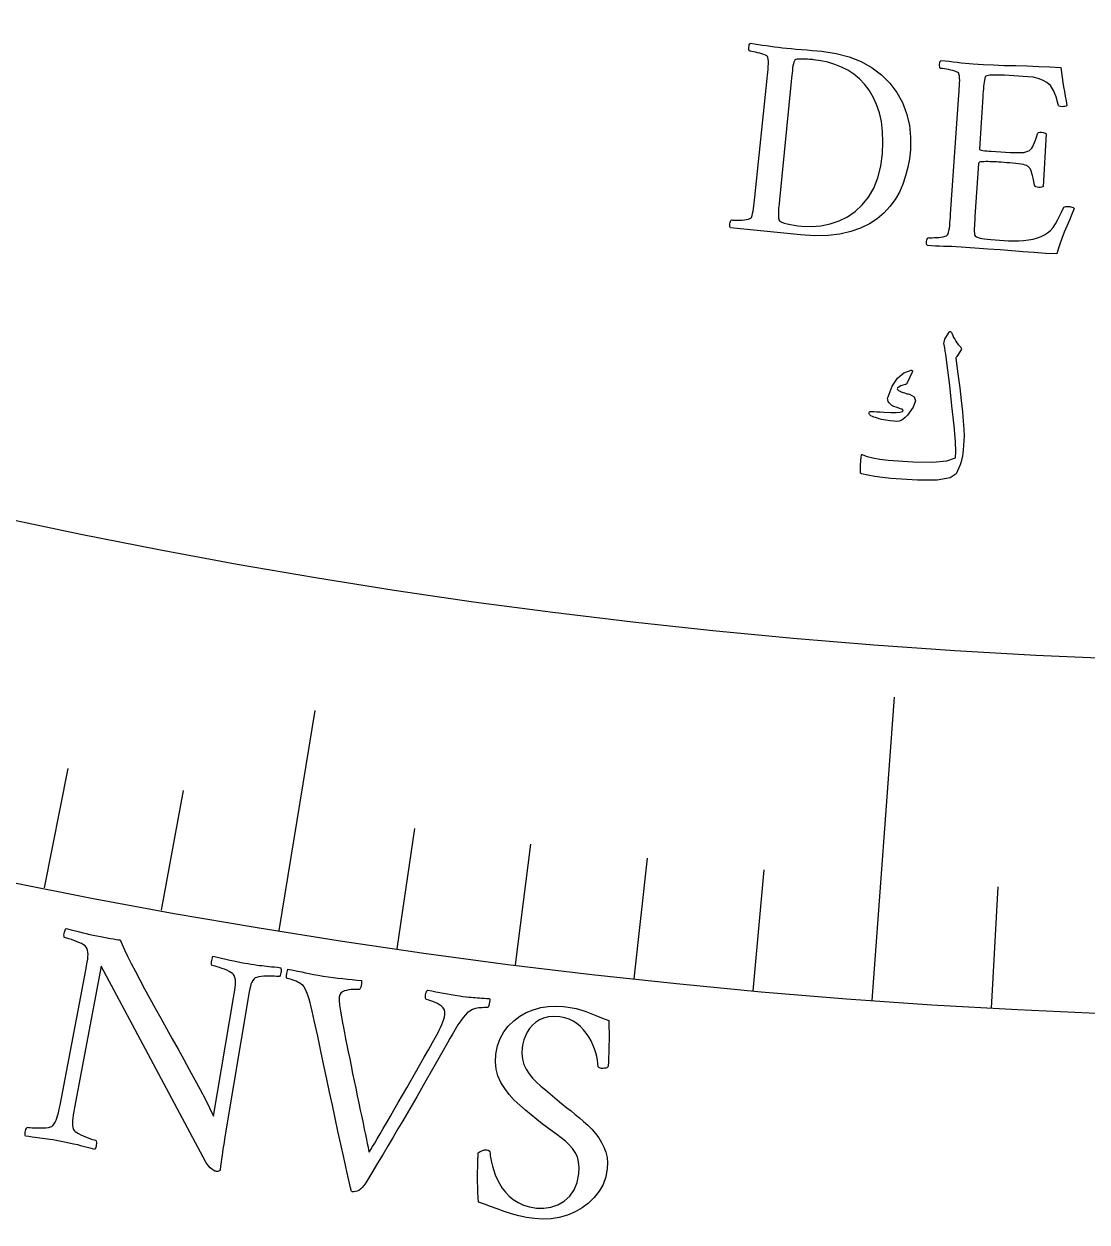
# Model space of a CAD drawing. Header units: millimetres. Extents: x -65 to 65, y -65 to 75.
# Drawn here: x -10.3 to -2.13, y -53.24 to -44.02 of the extents above; entities that cross this region are included whole.
import ezdxf

# ---------------------------------------------------------------- set-up
doc = ezdxf.new("R2010")
doc.units = ezdxf.units.MM
for name, color, linetype in [('CUT_OUTER', 1, 'Continuous'), ('ENGRAVE', 7, 'Continuous'), ('ENGRAVE_FINE', 8, 'Continuous'), ('TEXT', 5, 'Continuous')]:
    doc.layers.add(name, color=color, linetype=linetype)

msp = doc.modelspace()

# ---------------------------------------------------------------- linework, layer by layer
at = {"layer": 'CUT_OUTER'}
msp.add_arc((-0.0001, -0.0002), 64.9998, 178.916906, 2.285404, dxfattribs=at)
at = {"layer": 'ENGRAVE'}
for points in [[(-3.7784, -51.5367), (-3.6073, -49.2029)], [(-8.3387, -50.9978), (-8.0618, -49.3042)]]:
    msp.add_lwpolyline(points, dxfattribs=at)
for radius in [63.7, 63.7, 61.9938, 58.825, 58.825, 56.3225, 51.675, 51.675, 48.945]:
    msp.add_circle((0, 0), radius, dxfattribs=at)
at = {"layer": 'ENGRAVE_FINE'}
for points in [[(-10.1456, -50.6692), (-9.9618, -49.7515)], [(-9.2437, -50.8415), (-9.0762, -49.9206)], [(-7.431, -51.1379), (-7.2964, -50.2116)], [(-6.5208, -51.2619), (-6.4027, -50.3334)], [(-5.6085, -51.3697), (-5.5069, -50.4393)], [(-4.6942, -51.4613), (-4.6092, -50.5292)], [(-2.8614, -51.5957), (-2.8095, -50.6612)]]:
    msp.add_lwpolyline(points, dxfattribs=at)
at = {"layer": 'TEXT'}
for points in [[(-4.1662, -44.2331), (-4.056, -44.2491), (-3.9549, -44.2754), (-3.8627, -44.3122), (-3.7794, -44.3595), (-3.7056, -44.4157), (-3.642, -44.4793), (-3.5886, -44.5501), (-3.5454, -44.6284), (-3.513, -44.7126), (-3.4919, -44.8013), (-3.4824, -44.8944), (-3.4843, -44.9921), (-3.4919, -45.0595), (-3.504, -45.1258), (-3.5208, -45.1909), (-3.5422, -45.2548), (-3.569, -45.3161), (-3.6021, -45.3737), (-3.6415, -45.4274), (-3.6871, -45.4773), (-3.7397, -45.5222), (-3.7998, -45.5611), (-3.8674, -45.5939), (-3.9425, -45.6205), (-4.0258, -45.6398), (-4.1179, -45.6506), (-4.2187, -45.6528), (-4.3283, -45.6464), (-4.8677, -45.592), (-4.8709, -45.5864), (-4.8727, -45.5793), (-4.8731, -45.5706), (-4.8721, -45.5605), (-4.8701, -45.5505), (-4.8676, -45.5422), (-4.8646, -45.5356), (-4.8611, -45.5307), (-4.8531, -45.5313), (-4.8423, -45.5319), (-4.8287, -45.5323), (-4.8122, -45.5326), (-4.7946, -45.5324), (-4.7773, -45.5315), (-4.7603, -45.5299), (-4.7437, -45.5276), (-4.7291, -45.5245), (-4.7182, -45.5208), (-4.711, -45.5165), (-4.7074, -45.5114), (-4.7021, -45.4977), (-4.6974, -45.482), (-4.6936, -45.4643), (-4.6905, -45.4446), (-4.6878, -45.4234), (-4.6852, -45.4014), (-4.6827, -45.3786), (-4.6802, -45.3549), (-4.5859, -44.4417), (-4.5835, -44.4179), (-4.5814, -44.3948), (-4.5794, -44.3724), (-4.5776, -44.3507), (-4.5765, -44.3302), (-4.5766, -44.3118), (-4.5778, -44.2952), (-4.5801, -44.2807), (-4.5824, -44.2742), (-4.5883, -44.2682), (-4.598, -44.2626), (-4.6114, -44.2575), (-4.6268, -44.2528), (-4.6426, -44.2484), (-4.659, -44.2444), (-4.6757, -44.2408), (-4.6914, -44.2377), (-4.7044, -44.2353), (-4.7148, -44.2335), (-4.7225, -44.2325), (-4.7248, -44.227), (-4.7263, -44.2199), (-4.727, -44.2113), (-4.7267, -44.2011), (-4.7256, -44.1909), (-4.7234, -44.1826), (-4.7202, -44.176), (-4.716, -44.1712), (-4.6841, -44.1758), (-4.6526, -44.1804), (-4.6213, -44.1852), (-4.5902, -44.19), (-4.5595, -44.1946), (-4.5289, -44.1988), (-4.4986, -44.2025), (-4.4685, -44.2058), (-4.436, -44.209), (-4.4005, -44.2123), (-4.362, -44.2158), (-4.3206, -44.2194), (-4.2787, -44.223), (-4.2391, -44.2264), (-4.2015, -44.2298), (-4.1662, -44.2331)], [(-4.4011, -44.4648), (-4.4913, -45.3762), (-4.4922, -45.385), (-4.4933, -45.3962), (-4.4946, -45.4097), (-4.4962, -45.4255), (-4.4977, -45.4423), (-4.4987, -45.459), (-4.4993, -45.4754), (-4.4994, -45.4915), (-4.4991, -45.506), (-4.4983, -45.5174), (-4.4971, -45.5256), (-4.4955, -45.5306), (-4.4872, -45.5396), (-4.474, -45.5477), (-4.4559, -45.5549), (-4.4327, -45.5611), (-4.4066, -45.5666), (-4.3794, -45.5713), (-4.3511, -45.5752), (-4.3218, -45.5784), (-4.2457, -45.5814), (-4.1721, -45.5758), (-4.1009, -45.5615), (-4.0321, -45.5386), (-3.9675, -45.5068), (-3.9083, -45.4657), (-3.8547, -45.4154), (-3.8067, -45.3559), (-3.7661, -45.2867), (-3.7347, -45.2075), (-3.7125, -45.1183), (-3.6994, -45.0191), (-3.6952, -44.9312), (-3.6978, -44.8497), (-3.7069, -44.7745), (-3.7227, -44.7056), (-3.7441, -44.6428), (-3.7703, -44.5854), (-3.8013, -44.5335), (-3.8369, -44.4872), (-3.8765, -44.4462), (-3.9192, -44.4104), (-3.965, -44.3798), (-4.0139, -44.3544), (-4.0652, -44.3338), (-4.1181, -44.3175), (-4.1725, -44.3055), (-4.2286, -44.2979), (-4.2364, -44.2973), (-4.2469, -44.2965), (-4.26, -44.2956), (-4.2759, -44.2945), (-4.2929, -44.2936), (-4.3094, -44.2932), (-4.3254, -44.2932), (-4.3408, -44.2937), (-4.3545, -44.295), (-4.365, -44.2974), (-4.3724, -44.301), (-4.3767, -44.3057), (-4.3807, -44.3172), (-4.3843, -44.3306), (-4.3874, -44.3459), (-4.39, -44.363), (-4.3922, -44.3812), (-4.3944, -44.3999), (-4.3965, -44.419), (-4.3985, -44.4385), (-4.3988, -44.4418), (-4.3992, -44.4451), (-4.3995, -44.4483), (-4.3998, -44.4516), (-4.4001, -44.4549), (-4.4005, -44.4582), (-4.4008, -44.4615), (-4.4011, -44.4648)], [(-3.0012, -44.3296), (-2.9251, -44.3343), (-2.8453, -44.3382), (-2.7616, -44.3414), (-2.6742, -44.3439), (-2.5854, -44.3463), (-2.4977, -44.3492), (-2.4111, -44.3528), (-2.3257, -44.3569), (-2.322, -44.3971), (-2.3174, -44.4356), (-2.3119, -44.4726), (-2.3055, -44.5079), (-2.2987, -44.5427), (-2.2923, -44.578), (-2.2862, -44.6139), (-2.2803, -44.6503), (-2.2869, -44.6548), (-2.2953, -44.6578), (-2.3056, -44.6593), (-2.3176, -44.6594), (-2.33, -44.6578), (-2.3391, -44.6544), (-2.3448, -44.6493), (-2.3471, -44.6424), (-2.3631, -44.5825), (-2.3831, -44.5341), (-2.4072, -44.4974), (-2.4354, -44.4723), (-2.4672, -44.4551), (-2.5018, -44.4422), (-2.5394, -44.4334), (-2.5799, -44.4289), (-2.7607, -44.418), (-2.7685, -44.4176), (-2.7791, -44.4171), (-2.7923, -44.4167), (-2.8082, -44.4161), (-2.8252, -44.4158), (-2.8416, -44.4159), (-2.8576, -44.4165), (-2.8731, -44.4175), (-2.8867, -44.4192), (-2.8972, -44.422), (-2.9044, -44.4258), (-2.9085, -44.4306), (-2.9122, -44.4423), (-2.9153, -44.4556), (-2.9178, -44.4706), (-2.9198, -44.4873), (-2.9214, -44.5049), (-2.923, -44.5229), (-2.9244, -44.5412), (-2.9256, -44.5597), (-2.9261, -44.567), (-2.9265, -44.5734), (-2.9269, -44.579), (-2.9272, -44.5839), (-2.9535, -44.9837), (-2.952, -44.9878), (-2.9469, -44.9913), (-2.9382, -44.9942), (-2.9259, -44.9965), (-2.9113, -44.9984), (-2.896, -45.0001), (-2.8798, -45.0016), (-2.8628, -45.0028), (-2.7515, -45.0097), (-2.7155, -45.0116), (-2.6836, -45.0127), (-2.6559, -45.013), (-2.6324, -45.0124), (-2.6124, -45.0107), (-2.5952, -45.0074), (-2.5808, -45.0026), (-2.5691, -44.9962), (-2.5594, -44.9881), (-2.5506, -44.978), (-2.5428, -44.9659), (-2.536, -44.9518), (-2.5295, -44.9354), (-2.5225, -44.9162), (-2.5151, -44.8943), (-2.5074, -44.8696), (-2.5043, -44.8631), (-2.498, -44.8586), (-2.4886, -44.8562), (-2.4761, -44.8559), (-2.464, -44.8573), (-2.4539, -44.8599), (-2.4458, -44.8638), (-2.4397, -44.869), (-2.4617, -45.2735), (-2.4674, -45.277), (-2.4752, -45.2793), (-2.4852, -45.2804), (-2.4973, -45.2803), (-2.5092, -45.2787), (-2.5185, -45.2753), (-2.5252, -45.2701), (-2.5293, -45.2631), (-2.5351, -45.2341), (-2.5404, -45.2093), (-2.5452, -45.1888), (-2.5495, -45.1727), (-2.5536, -45.1598), (-2.5575, -45.1491), (-2.5613, -45.1406), (-2.5649, -45.1343), (-2.5687, -45.1293), (-2.5729, -45.1248), (-2.5775, -45.1206), (-2.5826, -45.1168), (-2.5896, -45.1123), (-2.6002, -45.1083), (-2.6144, -45.1048), (-2.6322, -45.1018), (-2.6522, -45.0991), (-2.6732, -45.0966), (-2.6952, -45.0943), (-2.7182, -45.0923), (-2.7413, -45.0904), (-2.7638, -45.0887), (-2.7855, -45.0871), (-2.8066, -45.0857), (-2.8213, -45.0849), (-2.837, -45.0841), (-2.8536, -45.0834), (-2.8711, -45.0828), (-2.8886, -45.0823), (-2.9048, -45.0823), (-2.9199, -45.0825), (-2.9337, -45.0832), (-2.9453, -45.0845), (-2.9537, -45.0871), (-2.9589, -45.0908), (-2.9608, -45.0957), (-2.9877, -45.5043), (-2.9878, -45.5068), (-2.988, -45.5098), (-2.9883, -45.5134), (-2.9885, -45.5175), (-2.9895, -45.534), (-2.9906, -45.5527), (-2.9916, -45.5736), (-2.9926, -45.5967), (-2.993, -45.6183), (-2.9921, -45.6348), (-2.9898, -45.6461), (-2.9863, -45.6523), (-2.975, -45.66), (-2.9625, -45.6662), (-2.9485, -45.6711), (-2.9333, -45.6745), (-2.915, -45.6771), (-2.8922, -45.6796), (-2.8648, -45.6819), (-2.8328, -45.6841), (-2.7287, -45.6904), (-2.6901, -45.6918), (-2.6516, -45.6911), (-2.6132, -45.6885), (-2.5751, -45.6839), (-2.5389, -45.6774), (-2.5065, -45.669), (-2.4779, -45.6587), (-2.4532, -45.6465), (-2.4282, -45.6307), (-2.4058, -45.6113), (-2.3861, -45.5883), (-2.3689, -45.5617), (-2.3532, -45.5327), (-2.3376, -45.5024), (-2.3223, -45.4709), (-2.3073, -45.4381), (-2.3034, -45.4325), (-2.2969, -45.4287), (-2.2877, -45.4267), (-2.2758, -45.4265), (-2.2577, -45.4282), (-2.2429, -45.4314), (-2.2316, -45.4361), (-2.2236, -45.4423), (-2.2416, -45.4862), (-2.2603, -45.5314), (-2.2799, -45.5779), (-2.3002, -45.6258), (-2.3193, -45.6727), (-2.335, -45.7161), (-2.3474, -45.7561), (-2.3564, -45.7927), (-2.4439, -45.7879), (-2.5311, -45.7823), (-2.618, -45.776), (-2.7045, -45.7691), (-2.7936, -45.7618), (-2.8883, -45.7545), (-2.9886, -45.7473), (-3.0944, -45.7399), (-3.1311, -45.7377), (-3.1659, -45.7359), (-3.1988, -45.7346), (-3.2298, -45.7339), (-3.2601, -45.7332), (-3.291, -45.732), (-3.3223, -45.7304), (-3.3542, -45.7283), (-3.3576, -45.7228), (-3.3596, -45.7157), (-3.3603, -45.7071), (-3.3597, -45.6969), (-3.358, -45.6869), (-3.3558, -45.6785), (-3.353, -45.6718), (-3.3497, -45.6668), (-3.3416, -45.6672), (-3.3308, -45.6673), (-3.3172, -45.6673), (-3.3007, -45.667), (-3.2831, -45.6663), (-3.2658, -45.6648), (-3.2489, -45.6627), (-3.2324, -45.6598), (-3.2179, -45.6562), (-3.2071, -45.6522), (-3.2, -45.6476), (-3.1967, -45.6424), (-3.1918, -45.6286), (-3.1877, -45.6127), (-3.1844, -45.5949), (-3.182, -45.575), (-3.18, -45.5538), (-3.1781, -45.5317), (-3.1763, -45.5088), (-3.1746, -45.4851), (-3.1107, -44.5692), (-3.1091, -44.5454), (-3.1077, -44.5223), (-3.1064, -44.4998), (-3.1054, -44.478), (-3.105, -44.4575), (-3.1057, -44.4391), (-3.1074, -44.4226), (-3.1103, -44.4081), (-3.1127, -44.4018), (-3.1189, -44.396), (-3.1287, -44.3907), (-3.1422, -44.386), (-3.1578, -44.3818), (-3.1738, -44.378), (-3.1902, -44.3745), (-3.2071, -44.3715), (-3.2228, -44.3689), (-3.2359, -44.3669), (-3.2464, -44.3655), (-3.2541, -44.3647), (-3.2567, -44.3593), (-3.2584, -44.3523), (-3.2593, -44.3436), (-3.2594, -44.3334), (-3.2586, -44.3233), (-3.2567, -44.3149), (-3.2537, -44.3082), (-3.2496, -44.3032), (-3.2177, -44.3067), (-3.1859, -44.3103), (-3.1545, -44.314), (-3.1234, -44.3178), (-3.0924, -44.3215), (-3.0618, -44.3246), (-3.0314, -44.3273), (-3.0012, -44.3296)], [(-3.1658, -46.4024), (-3.1588, -46.4186), (-3.1514, -46.434), (-3.1435, -46.4487), (-3.1352, -46.4625), (-3.1264, -46.4756), (-3.1171, -46.4879), (-3.1071, -46.4993), (-3.0965, -46.51), (-3.0925, -46.5159), (-3.0915, -46.5225), (-3.0934, -46.5298), (-3.0983, -46.5378), (-3.1272, -46.58), (-3.1301, -46.5846), (-3.1321, -46.5885), (-3.1334, -46.5917), (-3.134, -46.5943), (-3.1182, -46.7146), (-3.1046, -46.8233), (-3.0932, -46.9204), (-3.0841, -47.0058), (-3.0774, -47.0795), (-3.0732, -47.1413), (-3.0715, -47.1913), (-3.0724, -47.2294), (-3.077, -47.3012), (-3.0798, -47.3238), (-3.0837, -47.3465), (-3.0887, -47.3692), (-3.0947, -47.3919), (-3.102, -47.4147), (-3.1106, -47.4374), (-3.1205, -47.4602), (-3.1317, -47.4829), (-3.1783, -47.5147), (-3.2776, -47.5315), (-3.4296, -47.5332), (-3.6341, -47.5192), (-3.6978, -47.5121), (-3.7566, -47.5038), (-3.8104, -47.4944), (-3.8593, -47.4838), (-3.8637, -47.4815), (-3.8667, -47.4784), (-3.8683, -47.4745), (-3.8686, -47.4698), (-3.8681, -47.4473), (-3.8675, -47.4268), (-3.8667, -47.4084), (-3.8659, -47.392), (-3.8649, -47.3774), (-3.8638, -47.3645), (-3.8626, -47.3533), (-3.8612, -47.3438), (-3.8602, -47.3384), (-3.858, -47.3356), (-3.8547, -47.3352), (-3.8504, -47.3373), (-3.8169, -47.3504), (-3.7733, -47.3615), (-3.7196, -47.3706), (-3.6558, -47.3777), (-3.4645, -47.392), (-3.3142, -47.3937), (-3.205, -47.383), (-3.1369, -47.3605), (-3.134, -47.3159), (-3.1377, -47.2343), (-3.1479, -47.1157), (-3.1644, -46.96), (-3.182, -46.8041), (-3.1957, -46.6861), (-3.2056, -46.6061), (-3.2116, -46.564), (-3.2136, -46.5524), (-3.2155, -46.5416), (-3.2173, -46.5316), (-3.2189, -46.5223), (-3.2204, -46.5138), (-3.2218, -46.5063), (-3.223, -46.4997), (-3.2242, -46.494), (-3.2258, -46.4816), (-3.2254, -46.47), (-3.2228, -46.459), (-3.2181, -46.4488), (-3.187, -46.395), (-3.1845, -46.3914), (-3.1819, -46.3891), (-3.1792, -46.3881), (-3.1764, -46.3884), (-3.1731, -46.3905), (-3.1703, -46.3936), (-3.1678, -46.3975), (-3.1658, -46.4024)], [(-3.4773, -46.6862), (-3.4747, -46.6868), (-3.4724, -46.688), (-3.4705, -46.69), (-3.4691, -46.6927), (-3.4687, -46.695), (-3.4687, -46.6975), (-3.4691, -46.7001), (-3.4699, -46.7029), (-3.5061, -46.7782), (-3.5104, -46.7858), (-3.5147, -46.7916), (-3.5191, -46.7955), (-3.5235, -46.7975), (-3.5421, -46.8014), (-3.5582, -46.8071), (-3.5716, -46.8146), (-3.5824, -46.824), (-3.5848, -46.8291), (-3.5825, -46.835), (-3.5756, -46.8416), (-3.5639, -46.8489), (-3.556, -46.8524), (-3.5478, -46.8557), (-3.5393, -46.8588), (-3.5306, -46.8618), (-3.5214, -46.8646), (-3.5118, -46.8672), (-3.5017, -46.8697), (-3.4912, -46.8721), (-3.4555, -46.8903), (-3.446, -46.9229), (-3.4628, -46.9699), (-3.506, -47.0314), (-3.5233, -47.0493), (-3.5399, -47.0631), (-3.5558, -47.0727), (-3.5711, -47.078), (-3.5875, -47.0802), (-3.6101, -47.0798), (-3.6386, -47.077), (-3.6732, -47.0716), (-3.6909, -47.0685), (-3.7075, -47.0649), (-3.7233, -47.0608), (-3.738, -47.0562), (-3.7519, -47.0515), (-3.7648, -47.0467), (-3.7768, -47.0421), (-3.7879, -47.0375), (-3.7946, -47.033), (-3.7992, -47.0281), (-3.8018, -47.0229), (-3.8023, -47.0172), (-3.801, -47.0115), (-3.7979, -47.0076), (-3.7932, -47.0055), (-3.7867, -47.0052), (-3.7663, -47.0055), (-3.7432, -47.0061), (-3.7174, -47.0072), (-3.6888, -47.0086), (-3.6356, -47.0112), (-3.5938, -47.0112), (-3.5636, -47.0086), (-3.5449, -47.0035), (-3.5424, -47.0019), (-3.541, -46.9997), (-3.5406, -46.9969), (-3.5412, -46.9934), (-3.5423, -46.9912), (-3.5445, -46.9891), (-3.5479, -46.9871), (-3.5523, -46.9852), (-3.5937, -46.9718), (-3.611, -46.9653), (-3.6256, -46.9576), (-3.6375, -46.9485), (-3.6467, -46.9383), (-3.6543, -46.9264), (-3.6584, -46.9145), (-3.659, -46.9025), (-3.6562, -46.8904), (-3.6233, -46.8098), (-3.5825, -46.7489), (-3.5339, -46.7077), (-3.4773, -46.6862)], [(-9.7414, -51.0384), (-9.7152, -51.0434), (-9.6892, -51.0483), (-9.6636, -51.0532), (-9.6383, -51.058), (-9.6147, -51.0623), (-9.5944, -51.0656), (-9.5773, -51.068), (-9.5634, -51.0695), (-9.5486, -51.1045), (-9.5293, -51.1463), (-9.5057, -51.195), (-9.4777, -51.2504), (-9.4461, -51.3114), (-9.4118, -51.3764), (-9.3747, -51.4456), (-9.3347, -51.5188), (-9.2929, -51.5948), (-9.2503, -51.6719), (-9.2068, -51.7502), (-9.1624, -51.8298), (-9.1179, -51.9096), (-9.074, -51.9888), (-9.0308, -52.0673), (-8.9884, -52.1451), (-8.9477, -52.2207), (-8.9101, -52.2924), (-8.8754, -52.3602), (-8.8438, -52.4242), (-8.6902, -51.5138), (-8.6853, -51.4835), (-8.6812, -51.4565), (-8.678, -51.4328), (-8.6756, -51.4125), (-8.6749, -51.3941), (-8.6764, -51.3763), (-8.6801, -51.3591), (-8.6861, -51.3424), (-8.6905, -51.3354), (-8.6986, -51.328), (-8.7103, -51.3201), (-8.7256, -51.3117), (-8.743, -51.3033), (-8.761, -51.2955), (-8.7795, -51.2883), (-8.7986, -51.2815), (-8.8167, -51.2756), (-8.8324, -51.2709), (-8.8457, -51.2675), (-8.8565, -51.2652), (-8.8595, -51.2576), (-8.8609, -51.2489), (-8.8606, -51.2391), (-8.8588, -51.2281), (-8.8562, -51.2174), (-8.8538, -51.2084), (-8.8516, -51.2011), (-8.8494, -51.1955), (-8.8153, -51.2028), (-8.7823, -51.2099), (-8.7503, -51.2171), (-8.7194, -51.2242), (-8.688, -51.2312), (-8.6545, -51.238), (-8.6191, -51.2447), (-8.5816, -51.2512), (-8.5551, -51.2556), (-8.5312, -51.2593), (-8.5099, -51.2625), (-8.491, -51.265), (-8.4733, -51.2673), (-8.4553, -51.2694), (-8.4369, -51.2714), (-8.4182, -51.2733), (-8.3983, -51.2752), (-8.3765, -51.2776), (-8.3527, -51.2802), (-8.327, -51.2831), (-8.3257, -51.289), (-8.3248, -51.2961), (-8.3244, -51.3044), (-8.3246, -51.3138), (-8.3257, -51.3237), (-8.3284, -51.3334), (-8.3325, -51.3429), (-8.3382, -51.352), (-8.3472, -51.3509), (-8.3598, -51.3498), (-8.376, -51.3487), (-8.3957, -51.3477), (-8.4171, -51.3472), (-8.4381, -51.3474), (-8.4588, -51.3485), (-8.4792, -51.3505), (-8.4976, -51.3533), (-8.5125, -51.3573), (-8.5239, -51.3623), (-8.5317, -51.3683), (-8.5416, -51.3811), (-8.5498, -51.395), (-8.5564, -51.4102), (-8.5613, -51.4266), (-8.5655, -51.4458), (-8.5702, -51.4694), (-8.5754, -51.4973), (-8.5809, -51.5296), (-8.7436, -52.5067), (-8.7492, -52.5401), (-8.7544, -52.5713), (-8.7592, -52.6004), (-8.7637, -52.6273), (-8.7679, -52.653), (-8.7718, -52.6781), (-8.7756, -52.7029), (-8.779, -52.7272), (-8.7825, -52.7523), (-8.7862, -52.7795), (-8.79, -52.8086), (-8.794, -52.8398), (-8.7966, -52.844), (-8.8003, -52.847), (-8.805, -52.8489), (-8.8109, -52.8497), (-8.8168, -52.8498), (-8.8218, -52.8497), (-8.8257, -52.8495), (-8.8287, -52.8492), (-8.8344, -52.8475), (-8.8415, -52.8439), (-8.8501, -52.8385), (-8.8602, -52.8313), (-8.871, -52.8219), (-8.8818, -52.81), (-8.8927, -52.7955), (-8.9036, -52.7785), (-9.7084, -51.2707), (-9.9145, -52.3592), (-9.92, -52.3894), (-9.9243, -52.4161), (-9.9275, -52.4394), (-9.9296, -52.4592), (-9.9302, -52.4771), (-9.9289, -52.4946), (-9.9259, -52.5116), (-9.9209, -52.5282), (-9.9166, -52.5352), (-9.9087, -52.5428), (-9.8972, -52.551), (-9.8821, -52.5596), (-9.8649, -52.5683), (-9.847, -52.5767), (-9.8283, -52.5847), (-9.809, -52.5923), (-9.7905, -52.5991), (-9.7745, -52.6045), (-9.7609, -52.6084), (-9.7498, -52.6109), (-9.7467, -52.6185), (-9.7451, -52.627), (-9.7449, -52.6366), (-9.7463, -52.6471), (-9.7485, -52.6575), (-9.7511, -52.6665), (-9.7541, -52.6742), (-9.7576, -52.6806), (-9.7924, -52.6716), (-9.826, -52.6631), (-9.8584, -52.6549), (-9.8896, -52.647), (-9.9213, -52.6394), (-9.9552, -52.6318), (-9.9914, -52.6242), (-10.0298, -52.6167), (-10.0561, -52.6118), (-10.0803, -52.6077), (-10.1026, -52.6042), (-10.123, -52.6014), (-10.1422, -52.599), (-10.1612, -52.5966), (-10.1798, -52.5942), (-10.1981, -52.592), (-10.2176, -52.5895), (-10.2396, -52.5864), (-10.2644, -52.5829), (-10.2917, -52.5788), (-10.2929, -52.5728), (-10.2936, -52.5657), (-10.2938, -52.5574), (-10.2934, -52.548), (-10.2919, -52.5381), (-10.2889, -52.5285), (-10.2844, -52.5192), (-10.2783, -52.5102), (-10.2691, -52.5116), (-10.2564, -52.5129), (-10.2401, -52.5141), (-10.2203, -52.5152), (-10.1988, -52.5159), (-10.1773, -52.5159), (-10.1558, -52.5153), (-10.1344, -52.5141), (-10.115, -52.5119), (-10.0997, -52.5084), (-10.0884, -52.5036), (-10.0813, -52.4976), (-10.0708, -52.4852), (-10.062, -52.4718), (-10.0546, -52.4572), (-10.0488, -52.4416), (-10.0436, -52.4231), (-10.038, -52.4002), (-10.032, -52.3726), (-10.0256, -52.3406), (-9.8266, -51.3015), (-9.8207, -51.2693), (-9.816, -51.2413), (-9.8126, -51.2175), (-9.8105, -51.1979), (-9.8099, -51.1807), (-9.8112, -51.1641), (-9.8143, -51.1481), (-9.8192, -51.1327), (-9.8235, -51.1245), (-9.8319, -51.116), (-9.8444, -51.1072), (-9.8611, -51.098), (-9.88, -51.089), (-9.8991, -51.0808), (-9.9186, -51.0733), (-9.9384, -51.0665), (-9.9567, -51.0607), (-9.9719, -51.0562), (-9.9838, -51.0529), (-9.9926, -51.0508), (-9.9947, -51.0402), (-9.9954, -51.0299), (-9.9945, -51.0199), (-9.9921, -51.0102), (-9.989, -51.0013), (-9.9858, -50.9937), (-9.9825, -50.9873), (-9.9792, -50.9823), (-9.9407, -50.9911), (-9.9061, -50.9994), (-9.8754, -51.007), (-9.8486, -51.014), (-9.8233, -51.0206), (-9.797, -51.0268), (-9.7697, -51.0327), (-9.7414, -51.0384)], [(-8.0011, -51.3476), (-7.9627, -51.3533), (-7.9249, -51.3584), (-7.8876, -51.363), (-7.8509, -51.367), (-7.8146, -51.3707), (-7.7786, -51.3745), (-7.7429, -51.3784), (-7.7075, -51.3824), (-7.7064, -51.3888), (-7.7064, -51.3974), (-7.7075, -51.4082), (-7.7096, -51.4212), (-7.7125, -51.4336), (-7.7157, -51.4426), (-7.7191, -51.4484), (-7.7227, -51.4507), (-7.7292, -51.4502), (-7.739, -51.4499), (-7.752, -51.4499), (-7.7684, -51.4502), (-7.7862, -51.4513), (-7.8038, -51.4536), (-7.8212, -51.4573), (-7.8382, -51.4623), (-7.8534, -51.4694), (-7.865, -51.4793), (-7.873, -51.4922), (-7.8774, -51.5081), (-7.8785, -51.5334), (-7.8757, -51.5701), (-7.8691, -51.6182), (-7.8586, -51.6775), (-7.8525, -51.7085), (-7.8454, -51.7442), (-7.8373, -51.7846), (-7.8282, -51.8297), (-7.8183, -51.8785), (-7.808, -51.9296), (-7.7973, -51.9832), (-7.7861, -52.0392), (-7.7745, -52.0964), (-7.7628, -52.1537), (-7.7509, -52.2109), (-7.7387, -52.2682), (-7.7268, -52.3244), (-7.7154, -52.3782), (-7.7046, -52.4298), (-7.6944, -52.4791), (-7.6849, -52.525), (-7.6763, -52.5665), (-7.6686, -52.6036), (-7.6619, -52.6364), (-7.6563, -52.6634), (-7.652, -52.6835), (-7.6491, -52.6966), (-7.6475, -52.7027), (-7.6424, -52.6949), (-7.6336, -52.6805), (-7.6209, -52.6596), (-7.6044, -52.6321), (-7.585, -52.5992), (-7.5631, -52.5621), (-7.539, -52.5207), (-7.5126, -52.4751), (-7.4843, -52.4262), (-7.4546, -52.3747), (-7.4234, -52.3208), (-7.3909, -52.2644), (-7.3577, -52.2065), (-7.3242, -52.1481), (-7.2906, -52.0893), (-7.2568, -52.03), (-7.2235, -51.9713), (-7.1913, -51.9144), (-7.1601, -51.8592), (-7.13, -51.8057), (-7.1189, -51.7855), (-7.1083, -51.7646), (-7.0982, -51.743), (-7.0886, -51.7207), (-7.0802, -51.6989), (-7.0736, -51.6787), (-7.0687, -51.6602), (-7.0657, -51.6433), (-7.0652, -51.6245), (-7.0691, -51.6076), (-7.0775, -51.5926), (-7.0903, -51.5795), (-7.1057, -51.5681), (-7.1219, -51.5581), (-7.1389, -51.5496), (-7.1568, -51.5426), (-7.1736, -51.5369), (-7.1878, -51.5326), (-7.1992, -51.5296), (-7.2078, -51.5279), (-7.2115, -51.5234), (-7.2135, -51.5161), (-7.214, -51.506), (-7.2128, -51.4932), (-7.2104, -51.4802), (-7.2071, -51.4698), (-7.2028, -51.4618), (-7.1978, -51.4562), (-7.1658, -51.4621), (-7.1347, -51.4679), (-7.1045, -51.4737), (-7.0753, -51.4795), (-7.046, -51.4852), (-7.0158, -51.4905), (-6.9846, -51.4955), (-6.9524, -51.5), (-6.926, -51.5035), (-6.9025, -51.5064), (-6.8818, -51.5088), (-6.8639, -51.5107), (-6.8476, -51.5121), (-6.8313, -51.5134), (-6.8152, -51.5145), (-6.7993, -51.5155), (-6.7825, -51.5164), (-6.7639, -51.5176), (-6.7434, -51.519), (-6.7212, -51.5207), (-6.72, -51.5271), (-6.7201, -51.5359), (-6.7214, -51.5471), (-6.7239, -51.5606), (-6.727, -51.5734), (-6.7299, -51.5824), (-6.7325, -51.5878), (-6.7351, -51.5893), (-6.7448, -51.5888), (-6.7594, -51.5893), (-6.7789, -51.5906), (-6.8033, -51.5929), (-6.8291, -51.5974), (-6.8528, -51.6053), (-6.8743, -51.6166), (-6.8936, -51.6313), (-6.9074, -51.6453), (-6.9238, -51.6653), (-6.9426, -51.6915), (-6.9641, -51.7238), (-6.9862, -51.7588), (-7.0072, -51.7932), (-7.027, -51.827), (-7.0457, -51.8601), (-7.089, -51.9368), (-7.1305, -52.0103), (-7.1703, -52.0805), (-7.2083, -52.1476), (-7.2452, -52.2123), (-7.2817, -52.2759), (-7.3179, -52.3383), (-7.3535, -52.3994), (-7.3894, -52.4605), (-7.4259, -52.5228), (-7.4631, -52.5862), (-7.5011, -52.6507), (-7.5406, -52.7175), (-7.5826, -52.7877), (-7.6271, -52.8614), (-7.6741, -52.9384), (-7.6874, -52.9585), (-7.7007, -52.9749), (-7.7139, -52.9875), (-7.727, -52.9963), (-7.74, -53.0021), (-7.7528, -53.0057), (-7.7655, -53.0072), (-7.7781, -53.0065), (-7.7815, -53.0049), (-7.7843, -53.0014), (-7.7866, -52.996), (-7.7882, -52.9886), (-7.7896, -52.9807), (-7.7911, -52.974), (-7.7928, -52.9683), (-7.7947, -52.9637), (-7.8194, -52.8521), (-7.8431, -52.7443), (-7.8658, -52.6403), (-7.8875, -52.54), (-7.9087, -52.4411), (-7.93, -52.3414), (-7.9513, -52.241), (-7.9727, -52.1397), (-7.9949, -52.0353), (-8.0184, -51.9256), (-8.0432, -51.8107), (-8.0694, -51.6905), (-8.0773, -51.6536), (-8.0852, -51.6185), (-8.0933, -51.5854), (-8.1015, -51.5541), (-8.1102, -51.5243), (-8.1199, -51.4956), (-8.1305, -51.4681), (-8.142, -51.4416), (-8.1478, -51.4311), (-8.1561, -51.4211), (-8.167, -51.4116), (-8.1804, -51.4027), (-8.1951, -51.3945), (-8.2099, -51.3873), (-8.2246, -51.381), (-8.2392, -51.3756), (-8.253, -51.3712), (-8.2649, -51.3677), (-8.2749, -51.3651), (-8.2831, -51.3635), (-8.2838, -51.3612), (-8.2836, -51.3549), (-8.2824, -51.3444), (-8.2802, -51.3298), (-8.2776, -51.3152), (-8.2754, -51.3044), (-8.2735, -51.2975), (-8.272, -51.2945), (-8.233, -51.3021), (-8.1974, -51.3093), (-8.1653, -51.3161), (-8.1368, -51.3225), (-8.1082, -51.3286), (-8.076, -51.3349), (-8.0403, -51.3412), (-8.0011, -51.3476)], [(-6.1532, -51.5815), (-6.1172, -51.5864), (-6.0846, -51.5919), (-6.0553, -51.5981), (-6.0293, -51.6049), (-6.0049, -51.6126), (-5.9802, -51.621), (-5.9553, -51.6303), (-5.9302, -51.6403), (-5.9034, -51.6512), (-5.8735, -51.6631), (-5.8404, -51.6759), (-5.8043, -51.6898), (-5.8027, -51.738), (-5.8019, -51.787), (-5.802, -51.8367), (-5.803, -51.887), (-5.8043, -51.9345), (-5.8057, -51.9755), (-5.8072, -52.0101), (-5.8087, -52.0382), (-5.8095, -52.044), (-5.813, -52.0488), (-5.8191, -52.0524), (-5.8279, -52.0549), (-5.8376, -52.0566), (-5.8462, -52.0576), (-5.8538, -52.0579), (-5.8604, -52.0576), (-5.8685, -52.056), (-5.8754, -52.0534), (-5.8813, -52.0496), (-5.8862, -52.0446), (-5.8872, -52.0209), (-5.8905, -51.9952), (-5.896, -51.9672), (-5.9037, -51.9372), (-5.9137, -51.9062), (-5.926, -51.8756), (-5.9407, -51.8453), (-5.9577, -51.8155), (-5.9771, -51.7868), (-5.9988, -51.7602), (-6.0229, -51.7356), (-6.0494, -51.7131), (-6.0783, -51.6938), (-6.1096, -51.6787), (-6.1435, -51.6679), (-6.1799, -51.6613), (-6.2262, -51.6584), (-6.2679, -51.6613), (-6.3052, -51.6702), (-6.338, -51.6849), (-6.3667, -51.704), (-6.3917, -51.726), (-6.4132, -51.751), (-6.431, -51.779), (-6.4455, -51.8084), (-6.4569, -51.838), (-6.4652, -51.8676), (-6.4705, -51.8973), (-6.4731, -51.9439), (-6.469, -51.9873), (-6.4581, -52.0275), (-6.4404, -52.0644), (-6.4175, -52.099), (-6.3909, -52.1321), (-6.3608, -52.1638), (-6.327, -52.1939), (-6.2913, -52.2236), (-6.2554, -52.2535), (-6.2194, -52.2837), (-6.1832, -52.3142), (-6.1552, -52.3368), (-6.1257, -52.3605), (-6.0948, -52.3853), (-6.0624, -52.4112), (-6.0296, -52.4382), (-5.9976, -52.4664), (-5.9663, -52.4957), (-5.9357, -52.5262), (-5.9071, -52.558), (-5.8818, -52.5915), (-5.8597, -52.6267), (-5.841, -52.6636), (-5.8266, -52.7021), (-5.8177, -52.7424), (-5.8143, -52.7844), (-5.8165, -52.8282), (-5.8281, -52.8915), (-5.8485, -52.9499), (-5.8776, -53.0033), (-5.9156, -53.0519), (-5.9603, -53.0949), (-6.0098, -53.1317), (-6.064, -53.1623), (-6.123, -53.1866), (-6.1847, -53.2042), (-6.2475, -53.2145), (-6.3112, -53.2176), (-6.3757, -53.2135), (-6.4362, -53.2045), (-6.4952, -53.1921), (-6.5526, -53.1764), (-6.6085, -53.1574), (-6.6622, -53.1375), (-6.7131, -53.1191), (-6.7611, -53.1024), (-6.8063, -53.0871), (-6.8089, -53.0497), (-6.8108, -53.0111), (-6.8121, -52.9713), (-6.8128, -52.9303), (-6.813, -52.8901), (-6.8128, -52.8524), (-6.8124, -52.8172), (-6.8117, -52.7846), (-6.8108, -52.7562), (-6.8098, -52.7339), (-6.8089, -52.7175), (-6.808, -52.7071), (-6.8008, -52.7019), (-6.7932, -52.6973), (-6.7852, -52.6933), (-6.7768, -52.6897), (-6.7682, -52.687), (-6.7595, -52.6853), (-6.7509, -52.6848), (-6.7422, -52.6853), (-6.7324, -52.688), (-6.725, -52.6932), (-6.7202, -52.7009), (-6.7178, -52.7111), (-6.7155, -52.7306), (-6.7116, -52.7537), (-6.7061, -52.7802), (-6.699, -52.8103), (-6.6897, -52.8425), (-6.6776, -52.8756), (-6.6628, -52.9094), (-6.6452, -52.9441), (-6.6243, -52.9781), (-6.5997, -53.0098), (-6.5713, -53.0394), (-6.539, -53.0667), (-6.5023, -53.0904), (-6.4604, -53.1093), (-6.4133, -53.1233), (-6.3609, -53.1323), (-6.3036, -53.1342), (-6.2488, -53.1258), (-6.1966, -53.1072), (-6.1471, -53.0783), (-6.104, -53.0398), (-6.0709, -52.992), (-6.0478, -52.9351), (-6.0348, -52.869), (-6.0322, -52.8206), (-6.0359, -52.7772), (-6.046, -52.7387), (-6.0625, -52.7051), (-6.0839, -52.6747), (-6.1089, -52.6457), (-6.1375, -52.6182), (-6.1697, -52.5921), (-6.2043, -52.5664), (-6.2402, -52.5398), (-6.2774, -52.5125), (-6.3159, -52.4843), (-6.3585, -52.4508), (-6.4017, -52.4158), (-6.4454, -52.3792), (-6.4896, -52.3412), (-6.532, -52.3011), (-6.5701, -52.2585), (-6.6039, -52.2135), (-6.6334, -52.1659), (-6.6564, -52.1157), (-6.6706, -52.0625), (-6.676, -52.0063), (-6.6726, -51.9471), (-6.6604, -51.8854), (-6.6404, -51.8289), (-6.6126, -51.7777), (-6.577, -51.7317), (-6.5354, -51.6913), (-6.4895, -51.6569), (-6.4393, -51.6286), (-6.3849, -51.6062), (-6.328, -51.5901), (-6.2704, -51.5806), (-6.2122, -51.5778), (-6.1532, -51.5815)]]:
    msp.add_lwpolyline(points, close=True, dxfattribs=at)

doc.saveas('drawing.dxf')
